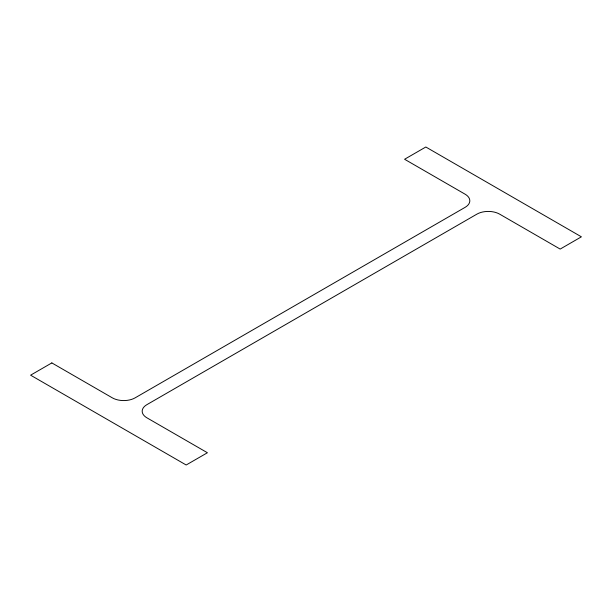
<?xml version="1.0" encoding="UTF-8"?>
<svg xmlns="http://www.w3.org/2000/svg" width="612" height="612" viewBox="0 0 612 612"><rect width="100%" height="100%" fill="white"/><g stroke="black" fill="none" stroke-linecap="round" stroke-linejoin="round"><path stroke-width="0.92" d="M51.836 362.916L30.6 375.179L186.178 464.998L207.414 452.742L146.895 417.805A16.103 9.302 0 0 1 146.895 404.654L476.878 214.146A16.103 9.302 0 0 1 499.652 214.146L560.164 249.084L581.4 236.821L425.822 147.002L404.586 159.258L465.105 194.195A16.103 9.302 0 0 1 465.105 207.346L135.122 397.854A16.103 9.302 0 0 1 112.348 397.854L51.836 362.916"/></g></svg>
